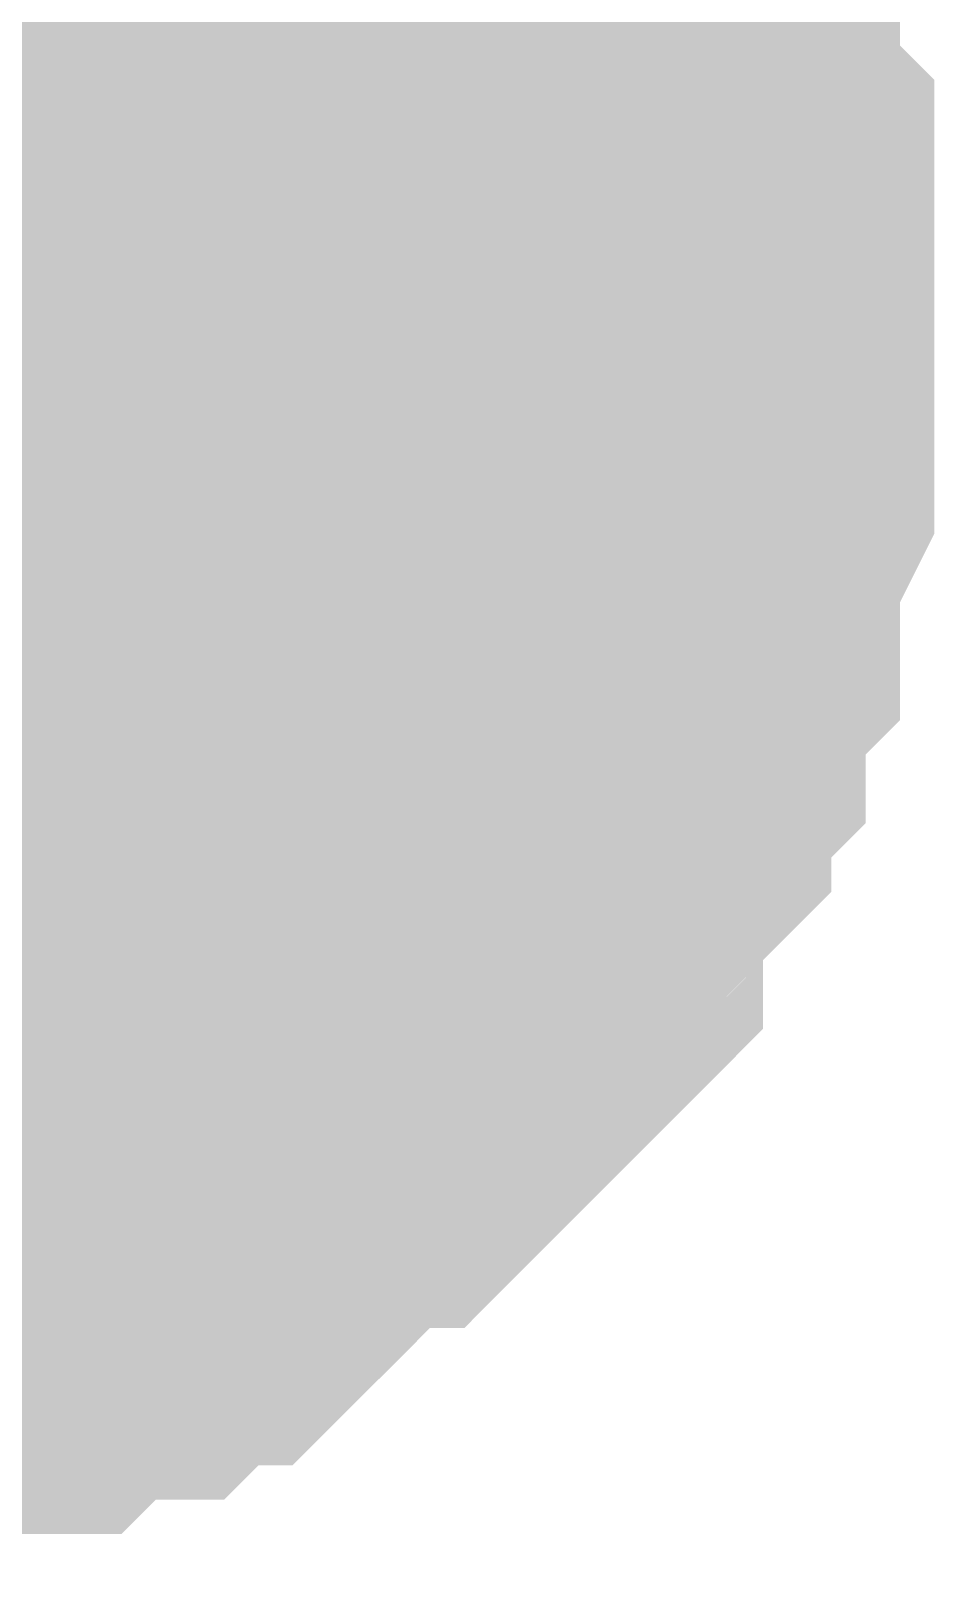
# Model space of a CAD drawing. Header units: inches. Extents: x 0 to 15, y 0 to 9.5.
# Drawn here: x 13.30463 to 13.32398, y 7.77344 to 7.80633 of the extents above; entities that cross this region are included whole.
import ezdxf

# ---------------------------------------------------------------- set-up
doc = ezdxf.new("R2010")
doc.units = ezdxf.units.IN
doc.header["$MEASUREMENT"] = 0
doc.layers.add('Sheet', color=255, linetype='Continuous')

msp = doc.modelspace()

# ---------------------------------------------------------------- linework, layer by layer
at = {"layer": 'Sheet'}
msp.add_lwpolyline([(13.29, 7.8, 0.02, 0.02, 1), (13.31, 7.8, 0.02, 0.02, 1)], format="xyseb", close=True, dxfattribs=at)
for points in [[(13.313675, 7.812384, 0.0118, 0.0118, 0), (13.314409, 7.81165, 0.0118, 0.0118, 0), (13.314409, 7.810915, 0.0118, 0.0118, 0), (13.315143, 7.810181, 0.0118, 0.0118, 0), (13.315877, 7.809447, 0.0118, 0.0118, 0), (13.315877, 7.808712, 0.0118, 0.0118, 0), (13.316611, 7.807978, 0.0118, 0.0118, 0), (13.316611, 7.806509, 0.0118, 0.0118, 0), (13.317345, 7.805775, 0.0118, 0.0118, 0), (13.317345, 7.80504, 0.0118, 0.0118, 0), (13.317345, 7.803571, 0.0118, 0.0118, 0), (13.318079, 7.802837, 0.0118, 0.0118, 0), (13.318079, 7.802103, 0.0118, 0.0118, 0), (13.318079, 7.800634, 0.0118, 0.0118, 0), (13.318079, 7.7999, 0.0118, 0.0118, 0)], [(13.313675, 7.812384, 0.0118, 0.0118, 0), (13.314409, 7.81165, 0.0118, 0.0118, 0), (13.314409, 7.810915, 0.0118, 0.0118, 0), (13.315143, 7.810181, 0.0118, 0.0118, 0), (13.315877, 7.809447, 0.0118, 0.0118, 0), (13.315877, 7.808712, 0.0118, 0.0118, 0), (13.316611, 7.807978, 0.0118, 0.0118, 0), (13.316611, 7.806509, 0.0118, 0.0118, 0), (13.317345, 7.805775, 0.0118, 0.0118, 0), (13.317345, 7.80504, 0.0118, 0.0118, 0), (13.317345, 7.803571, 0.0118, 0.0118, 0), (13.318079, 7.802837, 0.0118, 0.0118, 0), (13.318079, 7.802103, 0.0118, 0.0118, 0), (13.318079, 7.800634, 0.0118, 0.0118, 0), (13.318079, 7.7999, 0.0118, 0.0118, 0)], [(13.313675, 7.812384, 0.0118, 0.0118, 0), (13.314409, 7.81165, 0.0118, 0.0118, 0), (13.314409, 7.810915, 0.0118, 0.0118, 0), (13.315143, 7.810181, 0.0118, 0.0118, 0), (13.315877, 7.809447, 0.0118, 0.0118, 0), (13.315877, 7.808712, 0.0118, 0.0118, 0), (13.316611, 7.807978, 0.0118, 0.0118, 0), (13.316611, 7.806509, 0.0118, 0.0118, 0), (13.317345, 7.805775, 0.0118, 0.0118, 0), (13.317345, 7.80504, 0.0118, 0.0118, 0), (13.317345, 7.803571, 0.0118, 0.0118, 0), (13.318079, 7.802837, 0.0118, 0.0118, 0), (13.318079, 7.802103, 0.0118, 0.0118, 0), (13.318079, 7.800634, 0.0118, 0.0118, 0), (13.318079, 7.7999, 0.0118, 0.0118, 0)], [(13.313675, 7.812384, 0.0118, 0.0118, 0), (13.314409, 7.81165, 0.0118, 0.0118, 0), (13.314409, 7.810915, 0.0118, 0.0118, 0), (13.315143, 7.810181, 0.0118, 0.0118, 0), (13.315877, 7.809447, 0.0118, 0.0118, 0), (13.315877, 7.808712, 0.0118, 0.0118, 0), (13.316611, 7.807978, 0.0118, 0.0118, 0), (13.316611, 7.806509, 0.0118, 0.0118, 0), (13.317345, 7.805775, 0.0118, 0.0118, 0), (13.317345, 7.80504, 0.0118, 0.0118, 0), (13.317345, 7.803571, 0.0118, 0.0118, 0), (13.318079, 7.802837, 0.0118, 0.0118, 0), (13.318079, 7.802103, 0.0118, 0.0118, 0), (13.318079, 7.800634, 0.0118, 0.0118, 0), (13.318079, 7.7999, 0.0118, 0.0118, 0)], [(13.313675, 7.812384, 0.0118, 0.0118, 0), (13.314409, 7.81165, 0.0118, 0.0118, 0), (13.314409, 7.810915, 0.0118, 0.0118, 0), (13.315143, 7.810181, 0.0118, 0.0118, 0), (13.315877, 7.809447, 0.0118, 0.0118, 0), (13.315877, 7.808712, 0.0118, 0.0118, 0), (13.316611, 7.807978, 0.0118, 0.0118, 0), (13.316611, 7.806509, 0.0118, 0.0118, 0), (13.317345, 7.805775, 0.0118, 0.0118, 0), (13.317345, 7.80504, 0.0118, 0.0118, 0), (13.317345, 7.803571, 0.0118, 0.0118, 0), (13.318079, 7.802837, 0.0118, 0.0118, 0), (13.318079, 7.802103, 0.0118, 0.0118, 0), (13.318079, 7.800634, 0.0118, 0.0118, 0), (13.318079, 7.7999, 0.0118, 0.0118, 0)], [(13.313675, 7.812384, 0.0118, 0.0118, 0), (13.314409, 7.81165, 0.0118, 0.0118, 0), (13.314409, 7.810915, 0.0118, 0.0118, 0), (13.315143, 7.810181, 0.0118, 0.0118, 0), (13.315877, 7.809447, 0.0118, 0.0118, 0), (13.315877, 7.808712, 0.0118, 0.0118, 0), (13.316611, 7.807978, 0.0118, 0.0118, 0), (13.316611, 7.806509, 0.0118, 0.0118, 0), (13.317345, 7.805775, 0.0118, 0.0118, 0), (13.317345, 7.80504, 0.0118, 0.0118, 0), (13.317345, 7.803571, 0.0118, 0.0118, 0), (13.318079, 7.802837, 0.0118, 0.0118, 0), (13.318079, 7.802103, 0.0118, 0.0118, 0), (13.318079, 7.800634, 0.0118, 0.0118, 0), (13.318079, 7.7999, 0.0118, 0.0118, 0)], [(13.313675, 7.812384, 0.0118, 0.0118, 0), (13.314409, 7.81165, 0.0118, 0.0118, 0), (13.314409, 7.810915, 0.0118, 0.0118, 0), (13.315143, 7.810181, 0.0118, 0.0118, 0), (13.315877, 7.809447, 0.0118, 0.0118, 0), (13.315877, 7.808712, 0.0118, 0.0118, 0), (13.316611, 7.807978, 0.0118, 0.0118, 0), (13.316611, 7.806509, 0.0118, 0.0118, 0), (13.317345, 7.805775, 0.0118, 0.0118, 0), (13.317345, 7.80504, 0.0118, 0.0118, 0), (13.317345, 7.803571, 0.0118, 0.0118, 0), (13.318079, 7.802837, 0.0118, 0.0118, 0), (13.318079, 7.802103, 0.0118, 0.0118, 0), (13.318079, 7.800634, 0.0118, 0.0118, 0), (13.318079, 7.7999, 0.0118, 0.0118, 0)], [(13.315877, 7.808712, 0.0039, 0.0039, 0), (13.316611, 7.807978, 0.0039, 0.0039, 0), (13.316611, 7.806509, 0.0039, 0.0039, 0), (13.317345, 7.805775, 0.0039, 0.0039, 0), (13.317345, 7.80504, 0.0039, 0.0039, 0), (13.317345, 7.803571, 0.0039, 0.0039, 0), (13.318079, 7.802837, 0.0039, 0.0039, 0), (13.318079, 7.802103, 0.0039, 0.0039, 0), (13.318079, 7.800634, 0.0039, 0.0039, 0), (13.318079, 7.7999, 0.0039, 0.0039, 0)], [(13.315877, 7.808712, 0.0039, 0.0039, 0), (13.316611, 7.807978, 0.0039, 0.0039, 0), (13.316611, 7.806509, 0.0039, 0.0039, 0), (13.317345, 7.805775, 0.0039, 0.0039, 0), (13.317345, 7.80504, 0.0039, 0.0039, 0), (13.317345, 7.803571, 0.0039, 0.0039, 0), (13.318079, 7.802837, 0.0039, 0.0039, 0), (13.318079, 7.802103, 0.0039, 0.0039, 0), (13.318079, 7.800634, 0.0039, 0.0039, 0), (13.318079, 7.7999, 0.0039, 0.0039, 0)], [(13.315877, 7.808712, 0.0039, 0.0039, 0), (13.316611, 7.807978, 0.0039, 0.0039, 0), (13.316611, 7.806509, 0.0039, 0.0039, 0), (13.317345, 7.805775, 0.0039, 0.0039, 0), (13.317345, 7.80504, 0.0039, 0.0039, 0), (13.317345, 7.803571, 0.0039, 0.0039, 0), (13.318079, 7.802837, 0.0039, 0.0039, 0), (13.318079, 7.802103, 0.0039, 0.0039, 0), (13.318079, 7.800634, 0.0039, 0.0039, 0), (13.318079, 7.7999, 0.0039, 0.0039, 0)], [(13.315877, 7.808712, 0.0039, 0.0039, 0), (13.316611, 7.807978, 0.0039, 0.0039, 0), (13.316611, 7.806509, 0.0039, 0.0039, 0), (13.317345, 7.805775, 0.0039, 0.0039, 0), (13.317345, 7.80504, 0.0039, 0.0039, 0), (13.317345, 7.803571, 0.0039, 0.0039, 0), (13.318079, 7.802837, 0.0039, 0.0039, 0), (13.318079, 7.802103, 0.0039, 0.0039, 0), (13.318079, 7.800634, 0.0039, 0.0039, 0), (13.318079, 7.7999, 0.0039, 0.0039, 0)], [(13.315877, 7.808712, 0.0039, 0.0039, 0), (13.316611, 7.807978, 0.0039, 0.0039, 0), (13.316611, 7.806509, 0.0039, 0.0039, 0), (13.317345, 7.805775, 0.0039, 0.0039, 0), (13.317345, 7.80504, 0.0039, 0.0039, 0), (13.317345, 7.803571, 0.0039, 0.0039, 0), (13.318079, 7.802837, 0.0039, 0.0039, 0), (13.318079, 7.802103, 0.0039, 0.0039, 0), (13.318079, 7.800634, 0.0039, 0.0039, 0), (13.318079, 7.7999, 0.0039, 0.0039, 0)], [(13.315877, 7.808712, 0.0039, 0.0039, 0), (13.316611, 7.807978, 0.0039, 0.0039, 0), (13.316611, 7.806509, 0.0039, 0.0039, 0), (13.317345, 7.805775, 0.0039, 0.0039, 0), (13.317345, 7.80504, 0.0039, 0.0039, 0), (13.317345, 7.803571, 0.0039, 0.0039, 0), (13.318079, 7.802837, 0.0039, 0.0039, 0), (13.318079, 7.802103, 0.0039, 0.0039, 0), (13.318079, 7.800634, 0.0039, 0.0039, 0), (13.318079, 7.7999, 0.0039, 0.0039, 0)], [(13.315877, 7.808712, 0.0039, 0.0039, 0), (13.316611, 7.807978, 0.0039, 0.0039, 0), (13.316611, 7.806509, 0.0039, 0.0039, 0), (13.317345, 7.805775, 0.0039, 0.0039, 0), (13.317345, 7.80504, 0.0039, 0.0039, 0), (13.317345, 7.803571, 0.0039, 0.0039, 0), (13.318079, 7.802837, 0.0039, 0.0039, 0), (13.318079, 7.802103, 0.0039, 0.0039, 0), (13.318079, 7.800634, 0.0039, 0.0039, 0), (13.318079, 7.7999, 0.0039, 0.0039, 0)], [(13.318079, 7.7999, 0.0118, 0.0118, 0), (13.318079, 7.799165, 0.0118, 0.0118, 0), (13.318079, 7.797696, 0.0118, 0.0118, 0), (13.318079, 7.796962, 0.0118, 0.0118, 0), (13.317345, 7.795493, 0.0118, 0.0118, 0), (13.317345, 7.794759, 0.0118, 0.0118, 0), (13.317345, 7.794024, 0.0118, 0.0118, 0), (13.316611, 7.79329, 0.0118, 0.0118, 0), (13.316611, 7.791821, 0.0118, 0.0118, 0), (13.315877, 7.791087, 0.0118, 0.0118, 0), (13.315877, 7.790353, 0.0118, 0.0118, 0), (13.315143, 7.789618, 0.0118, 0.0118, 0), (13.314409, 7.788884, 0.0118, 0.0118, 0), (13.314409, 7.787415, 0.0118, 0.0118, 0), (13.313675, 7.786681, 0.0118, 0.0118, 0), (13.31294, 7.785946, 0.0118, 0.0118, 0), (13.312206, 7.785212, 0.0118, 0.0118, 0), (13.311472, 7.784477, 0.0118, 0.0118, 0), (13.310738, 7.784477, 0.0118, 0.0118, 0), (13.310004, 7.783743, 0.0118, 0.0118, 0), (13.30927, 7.783009, 0.0118, 0.0118, 0), (13.308536, 7.782274, 0.0118, 0.0118, 0), (13.307801, 7.78154, 0.0118, 0.0118, 0), (13.307067, 7.78154, 0.0118, 0.0118, 0), (13.306333, 7.780806, 0.0118, 0.0118, 0), (13.304865, 7.780806, 0.0118, 0.0118, 0), (13.304131, 7.780071, 0.0118, 0.0118, 0), (13.303397, 7.780071, 0.0118, 0.0118, 0), (13.301928, 7.780071, 0.0118, 0.0118, 0), (13.301194, 7.779337, 0.0118, 0.0118, 0), (13.30046, 7.779337, 0.0118, 0.0118, 0), (13.298992, 7.779337, 0.0118, 0.0118, 0), (13.298258, 7.779337, 0.0118, 0.0118, 0)], [(13.318079, 7.7999, 0.0118, 0.0118, 0), (13.318079, 7.799165, 0.0118, 0.0118, 0), (13.318079, 7.797696, 0.0118, 0.0118, 0), (13.318079, 7.796962, 0.0118, 0.0118, 0), (13.317345, 7.795493, 0.0118, 0.0118, 0), (13.317345, 7.794759, 0.0118, 0.0118, 0), (13.317345, 7.794024, 0.0118, 0.0118, 0), (13.316611, 7.79329, 0.0118, 0.0118, 0), (13.316611, 7.791821, 0.0118, 0.0118, 0), (13.315877, 7.791087, 0.0118, 0.0118, 0), (13.315877, 7.790353, 0.0118, 0.0118, 0), (13.315143, 7.789618, 0.0118, 0.0118, 0), (13.314409, 7.788884, 0.0118, 0.0118, 0), (13.314409, 7.787415, 0.0118, 0.0118, 0), (13.313675, 7.786681, 0.0118, 0.0118, 0), (13.31294, 7.785946, 0.0118, 0.0118, 0), (13.312206, 7.785212, 0.0118, 0.0118, 0), (13.311472, 7.784477, 0.0118, 0.0118, 0), (13.310738, 7.784477, 0.0118, 0.0118, 0), (13.310004, 7.783743, 0.0118, 0.0118, 0), (13.30927, 7.783009, 0.0118, 0.0118, 0), (13.308536, 7.782274, 0.0118, 0.0118, 0), (13.307801, 7.78154, 0.0118, 0.0118, 0), (13.307067, 7.78154, 0.0118, 0.0118, 0), (13.306333, 7.780806, 0.0118, 0.0118, 0), (13.304865, 7.780806, 0.0118, 0.0118, 0), (13.304131, 7.780071, 0.0118, 0.0118, 0), (13.303397, 7.780071, 0.0118, 0.0118, 0), (13.301928, 7.780071, 0.0118, 0.0118, 0), (13.301194, 7.779337, 0.0118, 0.0118, 0), (13.30046, 7.779337, 0.0118, 0.0118, 0), (13.298992, 7.779337, 0.0118, 0.0118, 0), (13.298258, 7.779337, 0.0118, 0.0118, 0)], [(13.318079, 7.7999, 0.0118, 0.0118, 0), (13.318079, 7.799165, 0.0118, 0.0118, 0), (13.318079, 7.797696, 0.0118, 0.0118, 0), (13.318079, 7.796962, 0.0118, 0.0118, 0), (13.317345, 7.795493, 0.0118, 0.0118, 0), (13.317345, 7.794759, 0.0118, 0.0118, 0), (13.317345, 7.794024, 0.0118, 0.0118, 0), (13.316611, 7.79329, 0.0118, 0.0118, 0), (13.316611, 7.791821, 0.0118, 0.0118, 0), (13.315877, 7.791087, 0.0118, 0.0118, 0), (13.315877, 7.790353, 0.0118, 0.0118, 0), (13.315143, 7.789618, 0.0118, 0.0118, 0), (13.314409, 7.788884, 0.0118, 0.0118, 0), (13.314409, 7.787415, 0.0118, 0.0118, 0), (13.313675, 7.786681, 0.0118, 0.0118, 0), (13.31294, 7.785946, 0.0118, 0.0118, 0), (13.312206, 7.785212, 0.0118, 0.0118, 0), (13.311472, 7.784477, 0.0118, 0.0118, 0), (13.310738, 7.784477, 0.0118, 0.0118, 0), (13.310004, 7.783743, 0.0118, 0.0118, 0), (13.30927, 7.783009, 0.0118, 0.0118, 0), (13.308536, 7.782274, 0.0118, 0.0118, 0), (13.307801, 7.78154, 0.0118, 0.0118, 0), (13.307067, 7.78154, 0.0118, 0.0118, 0), (13.306333, 7.780806, 0.0118, 0.0118, 0), (13.304865, 7.780806, 0.0118, 0.0118, 0), (13.304131, 7.780071, 0.0118, 0.0118, 0), (13.303397, 7.780071, 0.0118, 0.0118, 0), (13.301928, 7.780071, 0.0118, 0.0118, 0), (13.301194, 7.779337, 0.0118, 0.0118, 0), (13.30046, 7.779337, 0.0118, 0.0118, 0), (13.298992, 7.779337, 0.0118, 0.0118, 0), (13.298258, 7.779337, 0.0118, 0.0118, 0)], [(13.318079, 7.7999, 0.0118, 0.0118, 0), (13.318079, 7.799165, 0.0118, 0.0118, 0), (13.318079, 7.797696, 0.0118, 0.0118, 0), (13.318079, 7.796962, 0.0118, 0.0118, 0), (13.317345, 7.795493, 0.0118, 0.0118, 0), (13.317345, 7.794759, 0.0118, 0.0118, 0), (13.317345, 7.794024, 0.0118, 0.0118, 0), (13.316611, 7.79329, 0.0118, 0.0118, 0), (13.316611, 7.791821, 0.0118, 0.0118, 0), (13.315877, 7.791087, 0.0118, 0.0118, 0), (13.315877, 7.790353, 0.0118, 0.0118, 0), (13.315143, 7.789618, 0.0118, 0.0118, 0), (13.314409, 7.788884, 0.0118, 0.0118, 0), (13.314409, 7.787415, 0.0118, 0.0118, 0), (13.313675, 7.786681, 0.0118, 0.0118, 0), (13.31294, 7.785946, 0.0118, 0.0118, 0), (13.312206, 7.785212, 0.0118, 0.0118, 0), (13.311472, 7.784477, 0.0118, 0.0118, 0), (13.310738, 7.784477, 0.0118, 0.0118, 0), (13.310004, 7.783743, 0.0118, 0.0118, 0), (13.30927, 7.783009, 0.0118, 0.0118, 0), (13.308536, 7.782274, 0.0118, 0.0118, 0), (13.307801, 7.78154, 0.0118, 0.0118, 0), (13.307067, 7.78154, 0.0118, 0.0118, 0), (13.306333, 7.780806, 0.0118, 0.0118, 0), (13.304865, 7.780806, 0.0118, 0.0118, 0), (13.304131, 7.780071, 0.0118, 0.0118, 0), (13.303397, 7.780071, 0.0118, 0.0118, 0), (13.301928, 7.780071, 0.0118, 0.0118, 0), (13.301194, 7.779337, 0.0118, 0.0118, 0), (13.30046, 7.779337, 0.0118, 0.0118, 0), (13.298992, 7.779337, 0.0118, 0.0118, 0), (13.298258, 7.779337, 0.0118, 0.0118, 0)], [(13.318079, 7.7999, 0.0118, 0.0118, 0), (13.318079, 7.799165, 0.0118, 0.0118, 0), (13.318079, 7.797696, 0.0118, 0.0118, 0), (13.318079, 7.796962, 0.0118, 0.0118, 0), (13.317345, 7.795493, 0.0118, 0.0118, 0), (13.317345, 7.794759, 0.0118, 0.0118, 0), (13.317345, 7.794024, 0.0118, 0.0118, 0), (13.316611, 7.79329, 0.0118, 0.0118, 0), (13.316611, 7.791821, 0.0118, 0.0118, 0), (13.315877, 7.791087, 0.0118, 0.0118, 0), (13.315877, 7.790353, 0.0118, 0.0118, 0), (13.315143, 7.789618, 0.0118, 0.0118, 0), (13.314409, 7.788884, 0.0118, 0.0118, 0), (13.314409, 7.787415, 0.0118, 0.0118, 0), (13.313675, 7.786681, 0.0118, 0.0118, 0), (13.31294, 7.785946, 0.0118, 0.0118, 0), (13.312206, 7.785212, 0.0118, 0.0118, 0), (13.311472, 7.784477, 0.0118, 0.0118, 0), (13.310738, 7.784477, 0.0118, 0.0118, 0), (13.310004, 7.783743, 0.0118, 0.0118, 0), (13.30927, 7.783009, 0.0118, 0.0118, 0), (13.308536, 7.782274, 0.0118, 0.0118, 0), (13.307801, 7.78154, 0.0118, 0.0118, 0), (13.307067, 7.78154, 0.0118, 0.0118, 0), (13.306333, 7.780806, 0.0118, 0.0118, 0), (13.304865, 7.780806, 0.0118, 0.0118, 0), (13.304131, 7.780071, 0.0118, 0.0118, 0), (13.303397, 7.780071, 0.0118, 0.0118, 0), (13.301928, 7.780071, 0.0118, 0.0118, 0), (13.301194, 7.779337, 0.0118, 0.0118, 0), (13.30046, 7.779337, 0.0118, 0.0118, 0), (13.298992, 7.779337, 0.0118, 0.0118, 0), (13.298258, 7.779337, 0.0118, 0.0118, 0)], [(13.318079, 7.7999, 0.0118, 0.0118, 0), (13.318079, 7.799165, 0.0118, 0.0118, 0), (13.318079, 7.797696, 0.0118, 0.0118, 0), (13.318079, 7.796962, 0.0118, 0.0118, 0), (13.317345, 7.795493, 0.0118, 0.0118, 0), (13.317345, 7.794759, 0.0118, 0.0118, 0), (13.317345, 7.794024, 0.0118, 0.0118, 0), (13.316611, 7.79329, 0.0118, 0.0118, 0), (13.316611, 7.791821, 0.0118, 0.0118, 0), (13.315877, 7.791087, 0.0118, 0.0118, 0), (13.315877, 7.790353, 0.0118, 0.0118, 0), (13.315143, 7.789618, 0.0118, 0.0118, 0), (13.314409, 7.788884, 0.0118, 0.0118, 0), (13.314409, 7.787415, 0.0118, 0.0118, 0), (13.313675, 7.786681, 0.0118, 0.0118, 0), (13.31294, 7.785946, 0.0118, 0.0118, 0), (13.312206, 7.785212, 0.0118, 0.0118, 0), (13.311472, 7.784477, 0.0118, 0.0118, 0), (13.310738, 7.784477, 0.0118, 0.0118, 0), (13.310004, 7.783743, 0.0118, 0.0118, 0), (13.30927, 7.783009, 0.0118, 0.0118, 0), (13.308536, 7.782274, 0.0118, 0.0118, 0), (13.307801, 7.78154, 0.0118, 0.0118, 0), (13.307067, 7.78154, 0.0118, 0.0118, 0), (13.306333, 7.780806, 0.0118, 0.0118, 0), (13.304865, 7.780806, 0.0118, 0.0118, 0), (13.304131, 7.780071, 0.0118, 0.0118, 0), (13.303397, 7.780071, 0.0118, 0.0118, 0), (13.301928, 7.780071, 0.0118, 0.0118, 0), (13.301194, 7.779337, 0.0118, 0.0118, 0), (13.30046, 7.779337, 0.0118, 0.0118, 0), (13.298992, 7.779337, 0.0118, 0.0118, 0), (13.298258, 7.779337, 0.0118, 0.0118, 0)], [(13.318079, 7.7999, 0.0118, 0.0118, 0), (13.318079, 7.799165, 0.0118, 0.0118, 0), (13.318079, 7.797696, 0.0118, 0.0118, 0), (13.318079, 7.796962, 0.0118, 0.0118, 0), (13.317345, 7.795493, 0.0118, 0.0118, 0), (13.317345, 7.794759, 0.0118, 0.0118, 0), (13.317345, 7.794024, 0.0118, 0.0118, 0), (13.316611, 7.79329, 0.0118, 0.0118, 0), (13.316611, 7.791821, 0.0118, 0.0118, 0), (13.315877, 7.791087, 0.0118, 0.0118, 0), (13.315877, 7.790353, 0.0118, 0.0118, 0), (13.315143, 7.789618, 0.0118, 0.0118, 0), (13.314409, 7.788884, 0.0118, 0.0118, 0), (13.314409, 7.787415, 0.0118, 0.0118, 0), (13.313675, 7.786681, 0.0118, 0.0118, 0), (13.31294, 7.785946, 0.0118, 0.0118, 0), (13.312206, 7.785212, 0.0118, 0.0118, 0), (13.311472, 7.784477, 0.0118, 0.0118, 0), (13.310738, 7.784477, 0.0118, 0.0118, 0), (13.310004, 7.783743, 0.0118, 0.0118, 0), (13.30927, 7.783009, 0.0118, 0.0118, 0), (13.308536, 7.782274, 0.0118, 0.0118, 0), (13.307801, 7.78154, 0.0118, 0.0118, 0), (13.307067, 7.78154, 0.0118, 0.0118, 0), (13.306333, 7.780806, 0.0118, 0.0118, 0), (13.304865, 7.780806, 0.0118, 0.0118, 0), (13.304131, 7.780071, 0.0118, 0.0118, 0), (13.303397, 7.780071, 0.0118, 0.0118, 0), (13.301928, 7.780071, 0.0118, 0.0118, 0), (13.301194, 7.779337, 0.0118, 0.0118, 0), (13.30046, 7.779337, 0.0118, 0.0118, 0), (13.298992, 7.779337, 0.0118, 0.0118, 0), (13.298258, 7.779337, 0.0118, 0.0118, 0)], [(13.318079, 7.7999, 0.0118, 0.0118, 0), (13.318079, 7.7999, 0.0118, 0.0118, 0), (13.318079, 7.7999, 0.0118, 0.0118, 0), (13.318079, 7.7999, 0.0118, 0.0118, 0), (13.318079, 7.7999, 0.0118, 0.0118, 0), (13.318079, 7.7999, 0.0118, 0.0118, 0), (13.318079, 7.7999, 0.0118, 0.0118, 0), (13.318079, 7.7999, 0.0118, 0.0118, 0), (13.318079, 7.7999, 0.0118, 0.0118, 0), (13.318079, 7.7999, 0.0118, 0.0118, 0), (13.318079, 7.7999, 0.0118, 0.0118, 0), (13.318079, 7.7999, 0.0118, 0.0118, 0), (13.318079, 7.7999, 0.0118, 0.0118, 0), (13.318079, 7.7999, 0.0118, 0.0118, 0), (13.318079, 7.7999, 0.0118, 0.0118, 0), (13.318079, 7.7999, 0.0118, 0.0118, 0), (13.318079, 7.7999, 0.0118, 0.0118, 0), (13.318079, 7.7999, 0.0118, 0.0118, 0), (13.318079, 7.7999, 0.0118, 0.0118, 0), (13.318079, 7.7999, 0.0118, 0.0118, 0), (13.318079, 7.7999, 0.0118, 0.0118, 0), (13.318079, 7.7999, 0.0118, 0.0118, 0), (13.318079, 7.7999, 0.0118, 0.0118, 0), (13.318079, 7.7999, 0.0118, 0.0118, 0), (13.318079, 7.7999, 0.0118, 0.0118, 0), (13.318079, 7.7999, 0.0118, 0.0118, 0), (13.318079, 7.7999, 0.0118, 0.0118, 0), (13.318079, 7.7999, 0.0118, 0.0118, 0), (13.318079, 7.7999, 0.0118, 0.0118, 0), (13.318079, 7.7999, 0.0118, 0.0118, 0), (13.318079, 7.7999, 0.0118, 0.0118, 0), (13.318079, 7.7999, 0.0118, 0.0118, 0), (13.318079, 7.7999, 0.0118, 0.0118, 0)], [(13.318079, 7.7999, 0.0118, 0.0118, 0), (13.318079, 7.7999, 0.0118, 0.0118, 0)], [(13.318079, 7.7999, 0.0118, 0.0118, 0), (13.318079, 7.7999, 0.0118, 0.0118, 0), (13.318079, 7.7999, 0.0118, 0.0118, 0), (13.318079, 7.7999, 0.0118, 0.0118, 0), (13.318079, 7.7999, 0.0118, 0.0118, 0), (13.318079, 7.7999, 0.0118, 0.0118, 0), (13.318079, 7.7999, 0.0118, 0.0118, 0), (13.318079, 7.7999, 0.0118, 0.0118, 0), (13.318079, 7.7999, 0.0118, 0.0118, 0), (13.318079, 7.7999, 0.0118, 0.0118, 0), (13.318079, 7.7999, 0.0118, 0.0118, 0), (13.318079, 7.7999, 0.0118, 0.0118, 0), (13.318079, 7.7999, 0.0118, 0.0118, 0), (13.318079, 7.7999, 0.0118, 0.0118, 0), (13.318079, 7.7999, 0.0118, 0.0118, 0), (13.318079, 7.7999, 0.0118, 0.0118, 0), (13.318079, 7.7999, 0.0118, 0.0118, 0), (13.318079, 7.7999, 0.0118, 0.0118, 0), (13.318079, 7.7999, 0.0118, 0.0118, 0), (13.318079, 7.7999, 0.0118, 0.0118, 0), (13.318079, 7.7999, 0.0118, 0.0118, 0), (13.318079, 7.7999, 0.0118, 0.0118, 0), (13.318079, 7.7999, 0.0118, 0.0118, 0), (13.318079, 7.7999, 0.0118, 0.0118, 0), (13.318079, 7.7999, 0.0118, 0.0118, 0), (13.318079, 7.7999, 0.0118, 0.0118, 0), (13.318079, 7.7999, 0.0118, 0.0118, 0), (13.318079, 7.7999, 0.0118, 0.0118, 0), (13.318079, 7.7999, 0.0118, 0.0118, 0), (13.318079, 7.7999, 0.0118, 0.0118, 0), (13.318079, 7.7999, 0.0118, 0.0118, 0), (13.318079, 7.7999, 0.0118, 0.0118, 0), (13.318079, 7.7999, 0.0118, 0.0118, 0)], [(13.318079, 7.7999, 0.0118, 0.0118, 0), (13.318079, 7.7999, 0.0118, 0.0118, 0)], [(13.318079, 7.7999, 0.0118, 0.0118, 0), (13.318079, 7.7999, 0.0118, 0.0118, 0), (13.318079, 7.7999, 0.0118, 0.0118, 0), (13.318079, 7.7999, 0.0118, 0.0118, 0), (13.318079, 7.7999, 0.0118, 0.0118, 0), (13.318079, 7.7999, 0.0118, 0.0118, 0), (13.318079, 7.7999, 0.0118, 0.0118, 0), (13.318079, 7.7999, 0.0118, 0.0118, 0), (13.318079, 7.7999, 0.0118, 0.0118, 0), (13.318079, 7.7999, 0.0118, 0.0118, 0), (13.318079, 7.7999, 0.0118, 0.0118, 0), (13.318079, 7.7999, 0.0118, 0.0118, 0), (13.318079, 7.7999, 0.0118, 0.0118, 0), (13.318079, 7.7999, 0.0118, 0.0118, 0), (13.318079, 7.7999, 0.0118, 0.0118, 0), (13.318079, 7.7999, 0.0118, 0.0118, 0), (13.318079, 7.7999, 0.0118, 0.0118, 0), (13.318079, 7.7999, 0.0118, 0.0118, 0), (13.318079, 7.7999, 0.0118, 0.0118, 0), (13.318079, 7.7999, 0.0118, 0.0118, 0), (13.318079, 7.7999, 0.0118, 0.0118, 0), (13.318079, 7.7999, 0.0118, 0.0118, 0), (13.318079, 7.7999, 0.0118, 0.0118, 0), (13.318079, 7.7999, 0.0118, 0.0118, 0), (13.318079, 7.7999, 0.0118, 0.0118, 0), (13.318079, 7.7999, 0.0118, 0.0118, 0), (13.318079, 7.7999, 0.0118, 0.0118, 0), (13.318079, 7.7999, 0.0118, 0.0118, 0), (13.318079, 7.7999, 0.0118, 0.0118, 0), (13.318079, 7.7999, 0.0118, 0.0118, 0), (13.318079, 7.7999, 0.0118, 0.0118, 0), (13.318079, 7.7999, 0.0118, 0.0118, 0), (13.318079, 7.7999, 0.0118, 0.0118, 0)], [(13.318079, 7.7999, 0.0118, 0.0118, 0), (13.318079, 7.7999, 0.0118, 0.0118, 0)], [(13.318079, 7.7999, 0.0118, 0.0118, 0), (13.318079, 7.7999, 0.0118, 0.0118, 0), (13.318079, 7.7999, 0.0118, 0.0118, 0), (13.318079, 7.7999, 0.0118, 0.0118, 0), (13.318079, 7.7999, 0.0118, 0.0118, 0), (13.318079, 7.7999, 0.0118, 0.0118, 0), (13.318079, 7.7999, 0.0118, 0.0118, 0), (13.318079, 7.7999, 0.0118, 0.0118, 0), (13.318079, 7.7999, 0.0118, 0.0118, 0), (13.318079, 7.7999, 0.0118, 0.0118, 0), (13.318079, 7.7999, 0.0118, 0.0118, 0), (13.318079, 7.7999, 0.0118, 0.0118, 0), (13.318079, 7.7999, 0.0118, 0.0118, 0), (13.318079, 7.7999, 0.0118, 0.0118, 0), (13.318079, 7.7999, 0.0118, 0.0118, 0), (13.318079, 7.7999, 0.0118, 0.0118, 0), (13.318079, 7.7999, 0.0118, 0.0118, 0), (13.318079, 7.7999, 0.0118, 0.0118, 0), (13.318079, 7.7999, 0.0118, 0.0118, 0), (13.318079, 7.7999, 0.0118, 0.0118, 0), (13.318079, 7.7999, 0.0118, 0.0118, 0), (13.318079, 7.7999, 0.0118, 0.0118, 0), (13.318079, 7.7999, 0.0118, 0.0118, 0), (13.318079, 7.7999, 0.0118, 0.0118, 0), (13.318079, 7.7999, 0.0118, 0.0118, 0), (13.318079, 7.7999, 0.0118, 0.0118, 0), (13.318079, 7.7999, 0.0118, 0.0118, 0), (13.318079, 7.7999, 0.0118, 0.0118, 0), (13.318079, 7.7999, 0.0118, 0.0118, 0), (13.318079, 7.7999, 0.0118, 0.0118, 0), (13.318079, 7.7999, 0.0118, 0.0118, 0), (13.318079, 7.7999, 0.0118, 0.0118, 0), (13.318079, 7.7999, 0.0118, 0.0118, 0)], [(13.318079, 7.7999, 0.0118, 0.0118, 0), (13.318079, 7.7999, 0.0118, 0.0118, 0)], [(13.318079, 7.7999, 0.0118, 0.0118, 0), (13.318079, 7.7999, 0.0118, 0.0118, 0), (13.318079, 7.7999, 0.0118, 0.0118, 0), (13.318079, 7.7999, 0.0118, 0.0118, 0), (13.318079, 7.7999, 0.0118, 0.0118, 0), (13.318079, 7.7999, 0.0118, 0.0118, 0), (13.318079, 7.7999, 0.0118, 0.0118, 0), (13.318079, 7.7999, 0.0118, 0.0118, 0), (13.318079, 7.7999, 0.0118, 0.0118, 0), (13.318079, 7.7999, 0.0118, 0.0118, 0), (13.318079, 7.7999, 0.0118, 0.0118, 0), (13.318079, 7.7999, 0.0118, 0.0118, 0), (13.318079, 7.7999, 0.0118, 0.0118, 0), (13.318079, 7.7999, 0.0118, 0.0118, 0), (13.318079, 7.7999, 0.0118, 0.0118, 0), (13.318079, 7.7999, 0.0118, 0.0118, 0), (13.318079, 7.7999, 0.0118, 0.0118, 0), (13.318079, 7.7999, 0.0118, 0.0118, 0), (13.318079, 7.7999, 0.0118, 0.0118, 0), (13.318079, 7.7999, 0.0118, 0.0118, 0), (13.318079, 7.7999, 0.0118, 0.0118, 0), (13.318079, 7.7999, 0.0118, 0.0118, 0), (13.318079, 7.7999, 0.0118, 0.0118, 0), (13.318079, 7.7999, 0.0118, 0.0118, 0), (13.318079, 7.7999, 0.0118, 0.0118, 0), (13.318079, 7.7999, 0.0118, 0.0118, 0), (13.318079, 7.7999, 0.0118, 0.0118, 0), (13.318079, 7.7999, 0.0118, 0.0118, 0), (13.318079, 7.7999, 0.0118, 0.0118, 0), (13.318079, 7.7999, 0.0118, 0.0118, 0), (13.318079, 7.7999, 0.0118, 0.0118, 0), (13.318079, 7.7999, 0.0118, 0.0118, 0), (13.318079, 7.7999, 0.0118, 0.0118, 0)], [(13.318079, 7.7999, 0.0118, 0.0118, 0), (13.318079, 7.7999, 0.0118, 0.0118, 0)], [(13.318079, 7.7999, 0.0118, 0.0118, 0), (13.318079, 7.7999, 0.0118, 0.0118, 0), (13.318079, 7.7999, 0.0118, 0.0118, 0), (13.318079, 7.7999, 0.0118, 0.0118, 0), (13.318079, 7.7999, 0.0118, 0.0118, 0), (13.318079, 7.7999, 0.0118, 0.0118, 0), (13.318079, 7.7999, 0.0118, 0.0118, 0), (13.318079, 7.7999, 0.0118, 0.0118, 0), (13.318079, 7.7999, 0.0118, 0.0118, 0), (13.318079, 7.7999, 0.0118, 0.0118, 0), (13.318079, 7.7999, 0.0118, 0.0118, 0), (13.318079, 7.7999, 0.0118, 0.0118, 0), (13.318079, 7.7999, 0.0118, 0.0118, 0), (13.318079, 7.7999, 0.0118, 0.0118, 0), (13.318079, 7.7999, 0.0118, 0.0118, 0), (13.318079, 7.7999, 0.0118, 0.0118, 0), (13.318079, 7.7999, 0.0118, 0.0118, 0), (13.318079, 7.7999, 0.0118, 0.0118, 0), (13.318079, 7.7999, 0.0118, 0.0118, 0), (13.318079, 7.7999, 0.0118, 0.0118, 0), (13.318079, 7.7999, 0.0118, 0.0118, 0), (13.318079, 7.7999, 0.0118, 0.0118, 0), (13.318079, 7.7999, 0.0118, 0.0118, 0), (13.318079, 7.7999, 0.0118, 0.0118, 0), (13.318079, 7.7999, 0.0118, 0.0118, 0), (13.318079, 7.7999, 0.0118, 0.0118, 0), (13.318079, 7.7999, 0.0118, 0.0118, 0), (13.318079, 7.7999, 0.0118, 0.0118, 0), (13.318079, 7.7999, 0.0118, 0.0118, 0), (13.318079, 7.7999, 0.0118, 0.0118, 0), (13.318079, 7.7999, 0.0118, 0.0118, 0), (13.318079, 7.7999, 0.0118, 0.0118, 0), (13.318079, 7.7999, 0.0118, 0.0118, 0)], [(13.318079, 7.7999, 0.0118, 0.0118, 0), (13.318079, 7.7999, 0.0118, 0.0118, 0)], [(13.318079, 7.7999, 0.0118, 0.0118, 0), (13.318079, 7.7999, 0.0118, 0.0118, 0), (13.318079, 7.7999, 0.0118, 0.0118, 0), (13.318079, 7.7999, 0.0118, 0.0118, 0), (13.318079, 7.7999, 0.0118, 0.0118, 0), (13.318079, 7.7999, 0.0118, 0.0118, 0), (13.318079, 7.7999, 0.0118, 0.0118, 0), (13.318079, 7.7999, 0.0118, 0.0118, 0), (13.318079, 7.7999, 0.0118, 0.0118, 0), (13.318079, 7.7999, 0.0118, 0.0118, 0), (13.318079, 7.7999, 0.0118, 0.0118, 0), (13.318079, 7.7999, 0.0118, 0.0118, 0), (13.318079, 7.7999, 0.0118, 0.0118, 0), (13.318079, 7.7999, 0.0118, 0.0118, 0), (13.318079, 7.7999, 0.0118, 0.0118, 0), (13.318079, 7.7999, 0.0118, 0.0118, 0), (13.318079, 7.7999, 0.0118, 0.0118, 0), (13.318079, 7.7999, 0.0118, 0.0118, 0), (13.318079, 7.7999, 0.0118, 0.0118, 0), (13.318079, 7.7999, 0.0118, 0.0118, 0), (13.318079, 7.7999, 0.0118, 0.0118, 0), (13.318079, 7.7999, 0.0118, 0.0118, 0), (13.318079, 7.7999, 0.0118, 0.0118, 0), (13.318079, 7.7999, 0.0118, 0.0118, 0), (13.318079, 7.7999, 0.0118, 0.0118, 0), (13.318079, 7.7999, 0.0118, 0.0118, 0), (13.318079, 7.7999, 0.0118, 0.0118, 0), (13.318079, 7.7999, 0.0118, 0.0118, 0), (13.318079, 7.7999, 0.0118, 0.0118, 0), (13.318079, 7.7999, 0.0118, 0.0118, 0), (13.318079, 7.7999, 0.0118, 0.0118, 0), (13.318079, 7.7999, 0.0118, 0.0118, 0), (13.318079, 7.7999, 0.0118, 0.0118, 0)], [(13.318079, 7.7999, 0.0118, 0.0118, 0), (13.318079, 7.7999, 0.0118, 0.0118, 0)], [(13.318079, 7.7999, 0.0039, 0.0039, 0), (13.318079, 7.799165, 0.0039, 0.0039, 0), (13.318079, 7.797696, 0.0039, 0.0039, 0), (13.318079, 7.796962, 0.0039, 0.0039, 0), (13.317345, 7.795493, 0.0039, 0.0039, 0), (13.317345, 7.794759, 0.0039, 0.0039, 0), (13.317345, 7.794024, 0.0039, 0.0039, 0), (13.316611, 7.79329, 0.0039, 0.0039, 0), (13.316611, 7.791821, 0.0039, 0.0039, 0), (13.315877, 7.791087, 0.0039, 0.0039, 0), (13.315877, 7.790353, 0.0039, 0.0039, 0), (13.315143, 7.789618, 0.0039, 0.0039, 0), (13.314409, 7.788884, 0.0039, 0.0039, 0), (13.314409, 7.787415, 0.0039, 0.0039, 0), (13.313675, 7.786681, 0.0039, 0.0039, 0), (13.31294, 7.785946, 0.0039, 0.0039, 0), (13.312206, 7.785212, 0.0039, 0.0039, 0), (13.311472, 7.784477, 0.0039, 0.0039, 0), (13.310738, 7.784477, 0.0039, 0.0039, 0), (13.310004, 7.783743, 0.0039, 0.0039, 0), (13.30927, 7.783009, 0.0039, 0.0039, 0), (13.308536, 7.782274, 0.0039, 0.0039, 0), (13.307801, 7.78154, 0.0039, 0.0039, 0), (13.307067, 7.78154, 0.0039, 0.0039, 0), (13.306333, 7.780806, 0.0039, 0.0039, 0), (13.304865, 7.780806, 0.0039, 0.0039, 0), (13.304131, 7.780071, 0.0039, 0.0039, 0), (13.303397, 7.780071, 0.0039, 0.0039, 0), (13.301928, 7.780071, 0.0039, 0.0039, 0)], [(13.318079, 7.7999, 0.0039, 0.0039, 0), (13.318079, 7.799165, 0.0039, 0.0039, 0), (13.318079, 7.797696, 0.0039, 0.0039, 0), (13.318079, 7.796962, 0.0039, 0.0039, 0), (13.317345, 7.795493, 0.0039, 0.0039, 0), (13.317345, 7.794759, 0.0039, 0.0039, 0), (13.317345, 7.794024, 0.0039, 0.0039, 0), (13.316611, 7.79329, 0.0039, 0.0039, 0), (13.316611, 7.791821, 0.0039, 0.0039, 0), (13.315877, 7.791087, 0.0039, 0.0039, 0), (13.315877, 7.790353, 0.0039, 0.0039, 0), (13.315143, 7.789618, 0.0039, 0.0039, 0), (13.314409, 7.788884, 0.0039, 0.0039, 0), (13.314409, 7.787415, 0.0039, 0.0039, 0), (13.313675, 7.786681, 0.0039, 0.0039, 0), (13.31294, 7.785946, 0.0039, 0.0039, 0), (13.312206, 7.785212, 0.0039, 0.0039, 0), (13.311472, 7.784477, 0.0039, 0.0039, 0), (13.310738, 7.784477, 0.0039, 0.0039, 0), (13.310004, 7.783743, 0.0039, 0.0039, 0), (13.30927, 7.783009, 0.0039, 0.0039, 0), (13.308536, 7.782274, 0.0039, 0.0039, 0), (13.307801, 7.78154, 0.0039, 0.0039, 0), (13.307067, 7.78154, 0.0039, 0.0039, 0), (13.306333, 7.780806, 0.0039, 0.0039, 0), (13.304865, 7.780806, 0.0039, 0.0039, 0), (13.304131, 7.780071, 0.0039, 0.0039, 0), (13.303397, 7.780071, 0.0039, 0.0039, 0), (13.301928, 7.780071, 0.0039, 0.0039, 0)], [(13.318079, 7.7999, 0.0039, 0.0039, 0), (13.318079, 7.799165, 0.0039, 0.0039, 0), (13.318079, 7.797696, 0.0039, 0.0039, 0), (13.318079, 7.796962, 0.0039, 0.0039, 0), (13.317345, 7.795493, 0.0039, 0.0039, 0), (13.317345, 7.794759, 0.0039, 0.0039, 0), (13.317345, 7.794024, 0.0039, 0.0039, 0), (13.316611, 7.79329, 0.0039, 0.0039, 0), (13.316611, 7.791821, 0.0039, 0.0039, 0), (13.315877, 7.791087, 0.0039, 0.0039, 0), (13.315877, 7.790353, 0.0039, 0.0039, 0), (13.315143, 7.789618, 0.0039, 0.0039, 0), (13.314409, 7.788884, 0.0039, 0.0039, 0), (13.314409, 7.787415, 0.0039, 0.0039, 0), (13.313675, 7.786681, 0.0039, 0.0039, 0), (13.31294, 7.785946, 0.0039, 0.0039, 0), (13.312206, 7.785212, 0.0039, 0.0039, 0), (13.311472, 7.784477, 0.0039, 0.0039, 0), (13.310738, 7.784477, 0.0039, 0.0039, 0), (13.310004, 7.783743, 0.0039, 0.0039, 0), (13.30927, 7.783009, 0.0039, 0.0039, 0), (13.308536, 7.782274, 0.0039, 0.0039, 0), (13.307801, 7.78154, 0.0039, 0.0039, 0), (13.307067, 7.78154, 0.0039, 0.0039, 0), (13.306333, 7.780806, 0.0039, 0.0039, 0), (13.304865, 7.780806, 0.0039, 0.0039, 0), (13.304131, 7.780071, 0.0039, 0.0039, 0), (13.303397, 7.780071, 0.0039, 0.0039, 0), (13.301928, 7.780071, 0.0039, 0.0039, 0)], [(13.318079, 7.7999, 0.0039, 0.0039, 0), (13.318079, 7.799165, 0.0039, 0.0039, 0), (13.318079, 7.797696, 0.0039, 0.0039, 0), (13.318079, 7.796962, 0.0039, 0.0039, 0), (13.317345, 7.795493, 0.0039, 0.0039, 0), (13.317345, 7.794759, 0.0039, 0.0039, 0), (13.317345, 7.794024, 0.0039, 0.0039, 0), (13.316611, 7.79329, 0.0039, 0.0039, 0), (13.316611, 7.791821, 0.0039, 0.0039, 0), (13.315877, 7.791087, 0.0039, 0.0039, 0), (13.315877, 7.790353, 0.0039, 0.0039, 0), (13.315143, 7.789618, 0.0039, 0.0039, 0), (13.314409, 7.788884, 0.0039, 0.0039, 0), (13.314409, 7.787415, 0.0039, 0.0039, 0), (13.313675, 7.786681, 0.0039, 0.0039, 0), (13.31294, 7.785946, 0.0039, 0.0039, 0), (13.312206, 7.785212, 0.0039, 0.0039, 0), (13.311472, 7.784477, 0.0039, 0.0039, 0), (13.310738, 7.784477, 0.0039, 0.0039, 0), (13.310004, 7.783743, 0.0039, 0.0039, 0), (13.30927, 7.783009, 0.0039, 0.0039, 0), (13.308536, 7.782274, 0.0039, 0.0039, 0), (13.307801, 7.78154, 0.0039, 0.0039, 0), (13.307067, 7.78154, 0.0039, 0.0039, 0), (13.306333, 7.780806, 0.0039, 0.0039, 0), (13.304865, 7.780806, 0.0039, 0.0039, 0), (13.304131, 7.780071, 0.0039, 0.0039, 0), (13.303397, 7.780071, 0.0039, 0.0039, 0), (13.301928, 7.780071, 0.0039, 0.0039, 0)], [(13.318079, 7.7999, 0.0039, 0.0039, 0), (13.318079, 7.799165, 0.0039, 0.0039, 0), (13.318079, 7.797696, 0.0039, 0.0039, 0), (13.318079, 7.796962, 0.0039, 0.0039, 0), (13.317345, 7.795493, 0.0039, 0.0039, 0), (13.317345, 7.794759, 0.0039, 0.0039, 0), (13.317345, 7.794024, 0.0039, 0.0039, 0), (13.316611, 7.79329, 0.0039, 0.0039, 0), (13.316611, 7.791821, 0.0039, 0.0039, 0), (13.315877, 7.791087, 0.0039, 0.0039, 0), (13.315877, 7.790353, 0.0039, 0.0039, 0), (13.315143, 7.789618, 0.0039, 0.0039, 0), (13.314409, 7.788884, 0.0039, 0.0039, 0), (13.314409, 7.787415, 0.0039, 0.0039, 0), (13.313675, 7.786681, 0.0039, 0.0039, 0), (13.31294, 7.785946, 0.0039, 0.0039, 0), (13.312206, 7.785212, 0.0039, 0.0039, 0), (13.311472, 7.784477, 0.0039, 0.0039, 0), (13.310738, 7.784477, 0.0039, 0.0039, 0), (13.310004, 7.783743, 0.0039, 0.0039, 0), (13.30927, 7.783009, 0.0039, 0.0039, 0), (13.308536, 7.782274, 0.0039, 0.0039, 0), (13.307801, 7.78154, 0.0039, 0.0039, 0), (13.307067, 7.78154, 0.0039, 0.0039, 0), (13.306333, 7.780806, 0.0039, 0.0039, 0), (13.304865, 7.780806, 0.0039, 0.0039, 0), (13.304131, 7.780071, 0.0039, 0.0039, 0), (13.303397, 7.780071, 0.0039, 0.0039, 0), (13.301928, 7.780071, 0.0039, 0.0039, 0)], [(13.318079, 7.7999, 0.0039, 0.0039, 0), (13.318079, 7.799165, 0.0039, 0.0039, 0), (13.318079, 7.797696, 0.0039, 0.0039, 0), (13.318079, 7.796962, 0.0039, 0.0039, 0), (13.317345, 7.795493, 0.0039, 0.0039, 0), (13.317345, 7.794759, 0.0039, 0.0039, 0), (13.317345, 7.794024, 0.0039, 0.0039, 0), (13.316611, 7.79329, 0.0039, 0.0039, 0), (13.316611, 7.791821, 0.0039, 0.0039, 0), (13.315877, 7.791087, 0.0039, 0.0039, 0), (13.315877, 7.790353, 0.0039, 0.0039, 0), (13.315143, 7.789618, 0.0039, 0.0039, 0), (13.314409, 7.788884, 0.0039, 0.0039, 0), (13.314409, 7.787415, 0.0039, 0.0039, 0), (13.313675, 7.786681, 0.0039, 0.0039, 0), (13.31294, 7.785946, 0.0039, 0.0039, 0), (13.312206, 7.785212, 0.0039, 0.0039, 0), (13.311472, 7.784477, 0.0039, 0.0039, 0), (13.310738, 7.784477, 0.0039, 0.0039, 0), (13.310004, 7.783743, 0.0039, 0.0039, 0), (13.30927, 7.783009, 0.0039, 0.0039, 0), (13.308536, 7.782274, 0.0039, 0.0039, 0), (13.307801, 7.78154, 0.0039, 0.0039, 0), (13.307067, 7.78154, 0.0039, 0.0039, 0), (13.306333, 7.780806, 0.0039, 0.0039, 0), (13.304865, 7.780806, 0.0039, 0.0039, 0), (13.304131, 7.780071, 0.0039, 0.0039, 0), (13.303397, 7.780071, 0.0039, 0.0039, 0), (13.301928, 7.780071, 0.0039, 0.0039, 0)], [(13.318079, 7.7999, 0.0039, 0.0039, 0), (13.318079, 7.799165, 0.0039, 0.0039, 0), (13.318079, 7.797696, 0.0039, 0.0039, 0), (13.318079, 7.796962, 0.0039, 0.0039, 0), (13.317345, 7.795493, 0.0039, 0.0039, 0), (13.317345, 7.794759, 0.0039, 0.0039, 0), (13.317345, 7.794024, 0.0039, 0.0039, 0), (13.316611, 7.79329, 0.0039, 0.0039, 0), (13.316611, 7.791821, 0.0039, 0.0039, 0), (13.315877, 7.791087, 0.0039, 0.0039, 0), (13.315877, 7.790353, 0.0039, 0.0039, 0), (13.315143, 7.789618, 0.0039, 0.0039, 0), (13.314409, 7.788884, 0.0039, 0.0039, 0), (13.314409, 7.787415, 0.0039, 0.0039, 0), (13.313675, 7.786681, 0.0039, 0.0039, 0), (13.31294, 7.785946, 0.0039, 0.0039, 0), (13.312206, 7.785212, 0.0039, 0.0039, 0), (13.311472, 7.784477, 0.0039, 0.0039, 0), (13.310738, 7.784477, 0.0039, 0.0039, 0), (13.310004, 7.783743, 0.0039, 0.0039, 0), (13.30927, 7.783009, 0.0039, 0.0039, 0), (13.308536, 7.782274, 0.0039, 0.0039, 0), (13.307801, 7.78154, 0.0039, 0.0039, 0), (13.307067, 7.78154, 0.0039, 0.0039, 0), (13.306333, 7.780806, 0.0039, 0.0039, 0), (13.304865, 7.780806, 0.0039, 0.0039, 0), (13.304131, 7.780071, 0.0039, 0.0039, 0), (13.303397, 7.780071, 0.0039, 0.0039, 0), (13.301928, 7.780071, 0.0039, 0.0039, 0)], [(13.318079, 7.7999, 0.0039, 0.0039, 0), (13.318079, 7.7999, 0.0039, 0.0039, 0), (13.318079, 7.7999, 0.0039, 0.0039, 0), (13.318079, 7.7999, 0.0039, 0.0039, 0), (13.318079, 7.7999, 0.0039, 0.0039, 0), (13.318079, 7.7999, 0.0039, 0.0039, 0), (13.318079, 7.7999, 0.0039, 0.0039, 0), (13.318079, 7.7999, 0.0039, 0.0039, 0), (13.318079, 7.7999, 0.0039, 0.0039, 0), (13.318079, 7.7999, 0.0039, 0.0039, 0), (13.318079, 7.7999, 0.0039, 0.0039, 0), (13.318079, 7.7999, 0.0039, 0.0039, 0), (13.318079, 7.7999, 0.0039, 0.0039, 0), (13.318079, 7.7999, 0.0039, 0.0039, 0), (13.318079, 7.7999, 0.0039, 0.0039, 0), (13.318079, 7.7999, 0.0039, 0.0039, 0), (13.318079, 7.7999, 0.0039, 0.0039, 0), (13.318079, 7.7999, 0.0039, 0.0039, 0), (13.318079, 7.7999, 0.0039, 0.0039, 0), (13.318079, 7.7999, 0.0039, 0.0039, 0), (13.318079, 7.7999, 0.0039, 0.0039, 0), (13.318079, 7.7999, 0.0039, 0.0039, 0), (13.318079, 7.7999, 0.0039, 0.0039, 0), (13.318079, 7.7999, 0.0039, 0.0039, 0), (13.318079, 7.7999, 0.0039, 0.0039, 0), (13.318079, 7.7999, 0.0039, 0.0039, 0), (13.318079, 7.7999, 0.0039, 0.0039, 0), (13.318079, 7.7999, 0.0039, 0.0039, 0), (13.318079, 7.7999, 0.0039, 0.0039, 0), (13.318079, 7.7999, 0.0039, 0.0039, 0), (13.318079, 7.7999, 0.0039, 0.0039, 0), (13.318079, 7.7999, 0.0039, 0.0039, 0), (13.318079, 7.7999, 0.0039, 0.0039, 0)], [(13.318079, 7.7999, 0.0039, 0.0039, 0), (13.318079, 7.7999, 0.0039, 0.0039, 0)], [(13.318079, 7.7999, 0.0039, 0.0039, 0), (13.318079, 7.7999, 0.0039, 0.0039, 0), (13.318079, 7.7999, 0.0039, 0.0039, 0), (13.318079, 7.7999, 0.0039, 0.0039, 0), (13.318079, 7.7999, 0.0039, 0.0039, 0), (13.318079, 7.7999, 0.0039, 0.0039, 0), (13.318079, 7.7999, 0.0039, 0.0039, 0), (13.318079, 7.7999, 0.0039, 0.0039, 0), (13.318079, 7.7999, 0.0039, 0.0039, 0), (13.318079, 7.7999, 0.0039, 0.0039, 0), (13.318079, 7.7999, 0.0039, 0.0039, 0), (13.318079, 7.7999, 0.0039, 0.0039, 0), (13.318079, 7.7999, 0.0039, 0.0039, 0), (13.318079, 7.7999, 0.0039, 0.0039, 0), (13.318079, 7.7999, 0.0039, 0.0039, 0), (13.318079, 7.7999, 0.0039, 0.0039, 0), (13.318079, 7.7999, 0.0039, 0.0039, 0), (13.318079, 7.7999, 0.0039, 0.0039, 0), (13.318079, 7.7999, 0.0039, 0.0039, 0), (13.318079, 7.7999, 0.0039, 0.0039, 0), (13.318079, 7.7999, 0.0039, 0.0039, 0), (13.318079, 7.7999, 0.0039, 0.0039, 0), (13.318079, 7.7999, 0.0039, 0.0039, 0), (13.318079, 7.7999, 0.0039, 0.0039, 0), (13.318079, 7.7999, 0.0039, 0.0039, 0), (13.318079, 7.7999, 0.0039, 0.0039, 0), (13.318079, 7.7999, 0.0039, 0.0039, 0), (13.318079, 7.7999, 0.0039, 0.0039, 0), (13.318079, 7.7999, 0.0039, 0.0039, 0), (13.318079, 7.7999, 0.0039, 0.0039, 0), (13.318079, 7.7999, 0.0039, 0.0039, 0), (13.318079, 7.7999, 0.0039, 0.0039, 0), (13.318079, 7.7999, 0.0039, 0.0039, 0)], [(13.318079, 7.7999, 0.0039, 0.0039, 0), (13.318079, 7.7999, 0.0039, 0.0039, 0)], [(13.318079, 7.7999, 0.0039, 0.0039, 0), (13.318079, 7.7999, 0.0039, 0.0039, 0), (13.318079, 7.7999, 0.0039, 0.0039, 0), (13.318079, 7.7999, 0.0039, 0.0039, 0), (13.318079, 7.7999, 0.0039, 0.0039, 0), (13.318079, 7.7999, 0.0039, 0.0039, 0), (13.318079, 7.7999, 0.0039, 0.0039, 0), (13.318079, 7.7999, 0.0039, 0.0039, 0), (13.318079, 7.7999, 0.0039, 0.0039, 0), (13.318079, 7.7999, 0.0039, 0.0039, 0), (13.318079, 7.7999, 0.0039, 0.0039, 0), (13.318079, 7.7999, 0.0039, 0.0039, 0), (13.318079, 7.7999, 0.0039, 0.0039, 0), (13.318079, 7.7999, 0.0039, 0.0039, 0), (13.318079, 7.7999, 0.0039, 0.0039, 0), (13.318079, 7.7999, 0.0039, 0.0039, 0), (13.318079, 7.7999, 0.0039, 0.0039, 0), (13.318079, 7.7999, 0.0039, 0.0039, 0), (13.318079, 7.7999, 0.0039, 0.0039, 0), (13.318079, 7.7999, 0.0039, 0.0039, 0), (13.318079, 7.7999, 0.0039, 0.0039, 0), (13.318079, 7.7999, 0.0039, 0.0039, 0), (13.318079, 7.7999, 0.0039, 0.0039, 0), (13.318079, 7.7999, 0.0039, 0.0039, 0), (13.318079, 7.7999, 0.0039, 0.0039, 0), (13.318079, 7.7999, 0.0039, 0.0039, 0), (13.318079, 7.7999, 0.0039, 0.0039, 0), (13.318079, 7.7999, 0.0039, 0.0039, 0), (13.318079, 7.7999, 0.0039, 0.0039, 0), (13.318079, 7.7999, 0.0039, 0.0039, 0), (13.318079, 7.7999, 0.0039, 0.0039, 0), (13.318079, 7.7999, 0.0039, 0.0039, 0), (13.318079, 7.7999, 0.0039, 0.0039, 0)], [(13.318079, 7.7999, 0.0039, 0.0039, 0), (13.318079, 7.7999, 0.0039, 0.0039, 0)], [(13.318079, 7.7999, 0.0039, 0.0039, 0), (13.318079, 7.7999, 0.0039, 0.0039, 0), (13.318079, 7.7999, 0.0039, 0.0039, 0), (13.318079, 7.7999, 0.0039, 0.0039, 0), (13.318079, 7.7999, 0.0039, 0.0039, 0), (13.318079, 7.7999, 0.0039, 0.0039, 0), (13.318079, 7.7999, 0.0039, 0.0039, 0), (13.318079, 7.7999, 0.0039, 0.0039, 0), (13.318079, 7.7999, 0.0039, 0.0039, 0), (13.318079, 7.7999, 0.0039, 0.0039, 0), (13.318079, 7.7999, 0.0039, 0.0039, 0), (13.318079, 7.7999, 0.0039, 0.0039, 0), (13.318079, 7.7999, 0.0039, 0.0039, 0), (13.318079, 7.7999, 0.0039, 0.0039, 0), (13.318079, 7.7999, 0.0039, 0.0039, 0), (13.318079, 7.7999, 0.0039, 0.0039, 0), (13.318079, 7.7999, 0.0039, 0.0039, 0), (13.318079, 7.7999, 0.0039, 0.0039, 0), (13.318079, 7.7999, 0.0039, 0.0039, 0), (13.318079, 7.7999, 0.0039, 0.0039, 0), (13.318079, 7.7999, 0.0039, 0.0039, 0), (13.318079, 7.7999, 0.0039, 0.0039, 0), (13.318079, 7.7999, 0.0039, 0.0039, 0), (13.318079, 7.7999, 0.0039, 0.0039, 0), (13.318079, 7.7999, 0.0039, 0.0039, 0), (13.318079, 7.7999, 0.0039, 0.0039, 0), (13.318079, 7.7999, 0.0039, 0.0039, 0), (13.318079, 7.7999, 0.0039, 0.0039, 0), (13.318079, 7.7999, 0.0039, 0.0039, 0), (13.318079, 7.7999, 0.0039, 0.0039, 0), (13.318079, 7.7999, 0.0039, 0.0039, 0), (13.318079, 7.7999, 0.0039, 0.0039, 0), (13.318079, 7.7999, 0.0039, 0.0039, 0)], [(13.318079, 7.7999, 0.0039, 0.0039, 0), (13.318079, 7.7999, 0.0039, 0.0039, 0)], [(13.318079, 7.7999, 0.0039, 0.0039, 0), (13.318079, 7.7999, 0.0039, 0.0039, 0), (13.318079, 7.7999, 0.0039, 0.0039, 0), (13.318079, 7.7999, 0.0039, 0.0039, 0), (13.318079, 7.7999, 0.0039, 0.0039, 0), (13.318079, 7.7999, 0.0039, 0.0039, 0), (13.318079, 7.7999, 0.0039, 0.0039, 0), (13.318079, 7.7999, 0.0039, 0.0039, 0), (13.318079, 7.7999, 0.0039, 0.0039, 0), (13.318079, 7.7999, 0.0039, 0.0039, 0), (13.318079, 7.7999, 0.0039, 0.0039, 0), (13.318079, 7.7999, 0.0039, 0.0039, 0), (13.318079, 7.7999, 0.0039, 0.0039, 0), (13.318079, 7.7999, 0.0039, 0.0039, 0), (13.318079, 7.7999, 0.0039, 0.0039, 0), (13.318079, 7.7999, 0.0039, 0.0039, 0), (13.318079, 7.7999, 0.0039, 0.0039, 0), (13.318079, 7.7999, 0.0039, 0.0039, 0), (13.318079, 7.7999, 0.0039, 0.0039, 0), (13.318079, 7.7999, 0.0039, 0.0039, 0), (13.318079, 7.7999, 0.0039, 0.0039, 0), (13.318079, 7.7999, 0.0039, 0.0039, 0), (13.318079, 7.7999, 0.0039, 0.0039, 0), (13.318079, 7.7999, 0.0039, 0.0039, 0), (13.318079, 7.7999, 0.0039, 0.0039, 0), (13.318079, 7.7999, 0.0039, 0.0039, 0), (13.318079, 7.7999, 0.0039, 0.0039, 0), (13.318079, 7.7999, 0.0039, 0.0039, 0), (13.318079, 7.7999, 0.0039, 0.0039, 0), (13.318079, 7.7999, 0.0039, 0.0039, 0), (13.318079, 7.7999, 0.0039, 0.0039, 0), (13.318079, 7.7999, 0.0039, 0.0039, 0), (13.318079, 7.7999, 0.0039, 0.0039, 0)], [(13.318079, 7.7999, 0.0039, 0.0039, 0), (13.318079, 7.7999, 0.0039, 0.0039, 0)], [(13.318079, 7.7999, 0.0039, 0.0039, 0), (13.318079, 7.7999, 0.0039, 0.0039, 0), (13.318079, 7.7999, 0.0039, 0.0039, 0), (13.318079, 7.7999, 0.0039, 0.0039, 0), (13.318079, 7.7999, 0.0039, 0.0039, 0), (13.318079, 7.7999, 0.0039, 0.0039, 0), (13.318079, 7.7999, 0.0039, 0.0039, 0), (13.318079, 7.7999, 0.0039, 0.0039, 0), (13.318079, 7.7999, 0.0039, 0.0039, 0), (13.318079, 7.7999, 0.0039, 0.0039, 0), (13.318079, 7.7999, 0.0039, 0.0039, 0), (13.318079, 7.7999, 0.0039, 0.0039, 0), (13.318079, 7.7999, 0.0039, 0.0039, 0), (13.318079, 7.7999, 0.0039, 0.0039, 0), (13.318079, 7.7999, 0.0039, 0.0039, 0), (13.318079, 7.7999, 0.0039, 0.0039, 0), (13.318079, 7.7999, 0.0039, 0.0039, 0), (13.318079, 7.7999, 0.0039, 0.0039, 0), (13.318079, 7.7999, 0.0039, 0.0039, 0), (13.318079, 7.7999, 0.0039, 0.0039, 0), (13.318079, 7.7999, 0.0039, 0.0039, 0), (13.318079, 7.7999, 0.0039, 0.0039, 0), (13.318079, 7.7999, 0.0039, 0.0039, 0), (13.318079, 7.7999, 0.0039, 0.0039, 0), (13.318079, 7.7999, 0.0039, 0.0039, 0), (13.318079, 7.7999, 0.0039, 0.0039, 0), (13.318079, 7.7999, 0.0039, 0.0039, 0), (13.318079, 7.7999, 0.0039, 0.0039, 0), (13.318079, 7.7999, 0.0039, 0.0039, 0), (13.318079, 7.7999, 0.0039, 0.0039, 0), (13.318079, 7.7999, 0.0039, 0.0039, 0), (13.318079, 7.7999, 0.0039, 0.0039, 0), (13.318079, 7.7999, 0.0039, 0.0039, 0)], [(13.318079, 7.7999, 0.0039, 0.0039, 0), (13.318079, 7.7999, 0.0039, 0.0039, 0)], [(13.318079, 7.7999, 0.0039, 0.0039, 0), (13.318079, 7.7999, 0.0039, 0.0039, 0), (13.318079, 7.7999, 0.0039, 0.0039, 0), (13.318079, 7.7999, 0.0039, 0.0039, 0), (13.318079, 7.7999, 0.0039, 0.0039, 0), (13.318079, 7.7999, 0.0039, 0.0039, 0), (13.318079, 7.7999, 0.0039, 0.0039, 0), (13.318079, 7.7999, 0.0039, 0.0039, 0), (13.318079, 7.7999, 0.0039, 0.0039, 0), (13.318079, 7.7999, 0.0039, 0.0039, 0), (13.318079, 7.7999, 0.0039, 0.0039, 0), (13.318079, 7.7999, 0.0039, 0.0039, 0), (13.318079, 7.7999, 0.0039, 0.0039, 0), (13.318079, 7.7999, 0.0039, 0.0039, 0), (13.318079, 7.7999, 0.0039, 0.0039, 0), (13.318079, 7.7999, 0.0039, 0.0039, 0), (13.318079, 7.7999, 0.0039, 0.0039, 0), (13.318079, 7.7999, 0.0039, 0.0039, 0), (13.318079, 7.7999, 0.0039, 0.0039, 0), (13.318079, 7.7999, 0.0039, 0.0039, 0), (13.318079, 7.7999, 0.0039, 0.0039, 0), (13.318079, 7.7999, 0.0039, 0.0039, 0), (13.318079, 7.7999, 0.0039, 0.0039, 0), (13.318079, 7.7999, 0.0039, 0.0039, 0), (13.318079, 7.7999, 0.0039, 0.0039, 0), (13.318079, 7.7999, 0.0039, 0.0039, 0), (13.318079, 7.7999, 0.0039, 0.0039, 0), (13.318079, 7.7999, 0.0039, 0.0039, 0), (13.318079, 7.7999, 0.0039, 0.0039, 0), (13.318079, 7.7999, 0.0039, 0.0039, 0), (13.318079, 7.7999, 0.0039, 0.0039, 0), (13.318079, 7.7999, 0.0039, 0.0039, 0), (13.318079, 7.7999, 0.0039, 0.0039, 0)], [(13.318079, 7.7999, 0.0039, 0.0039, 0), (13.318079, 7.7999, 0.0039, 0.0039, 0)]]:
    msp.add_lwpolyline(points, format="xyseb", dxfattribs=at)

doc.saveas('drawing.dxf')
